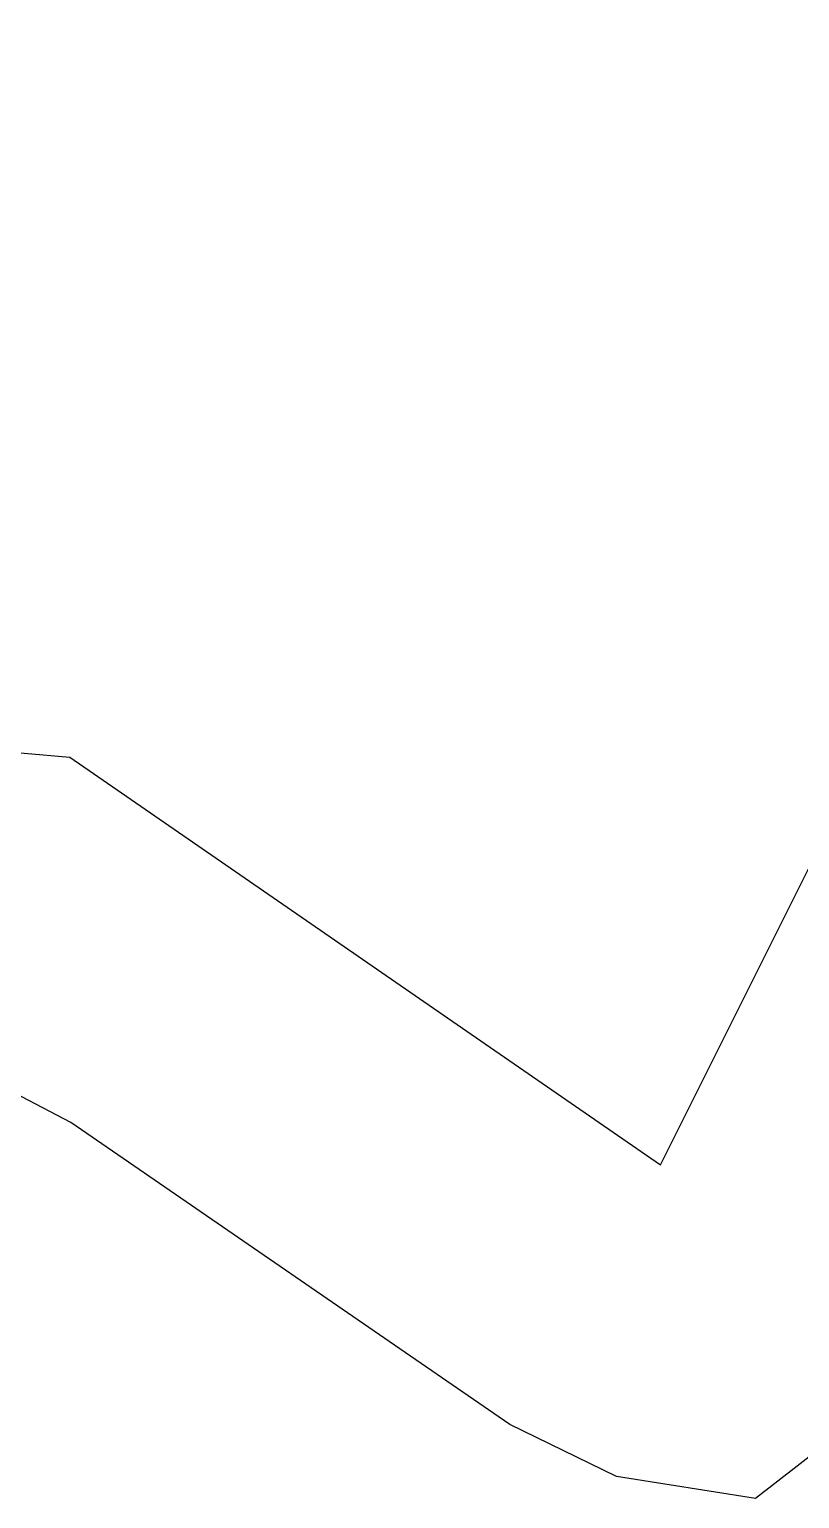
# Model space of a CAD drawing. Header units: inches. Extents: x 653559 to 669309, y 7245317 to 7256454.
# Drawn here: x 663289 to 663317.4, y 7254048.9 to 7254103 of the extents above; entities that cross this region are included whole.
import ezdxf

# ---------------------------------------------------------------- set-up
doc = ezdxf.new("R2010")
doc.units = ezdxf.units.IN
doc.header["$MEASUREMENT"] = 0
doc.layers.add('Cauce', color=5, linetype='Continuous')
doc.layers.add('Perimetral', color=190, linetype='Continuous')

msp = doc.modelspace()

# ---------------------------------------------------------------- linework, layer by layer
at = {"layer": 'Cauce', "color": 160, "transparency": 33554613}
for points in [[(663282.1, 7254076.96, 0), (663290.52, 7254076.23, 0), (663312.26, 7254061.21, 0), (663321.22, 7254079.14, 0), (663324.39, 7254083.39, 0), (663328.76, 7254086.89, 0), (663334.1, 7254089.33, 0), (663352.53, 7254095.78, 0), (663360.36, 7254100.01, 0), (663368.43, 7254106.13, 0), (663370.16, 7254114.98, 0), (663370.16, 7254124.52, 0), (663368.59, 7254138.01, 0), (663368.59, 7254151.25, 0), (663371.65, 7254154.93, 0), (663377.01, 7254155.67, 0), (663385.43, 7254155.67, 0), (663390.67, 7254152.31, 0), (663395.21, 7254145.93, 0), (663399.06, 7254131.51, 0), (663401.98, 7254128.22, 0), (663405.21, 7254125.62, 0)], [(663357.01, 7254085.66, 0), (663338.23, 7254079.08, 0), (663334.6, 7254077.42, 0), (663332.4, 7254075.66, 0), (663330.68, 7254073.35, 0), (663322.2, 7254056.2, 0), (663318.11, 7254050.75, 0), (663315.76, 7254048.92, 0), (663310.64, 7254049.73, 0), (663306.71, 7254051.65, 0), (663290.56, 7254062.77, 0), (663284.64, 7254065.86, 0)]]:
    msp.add_polyline3d(points, dxfattribs=at)
at = {"layer": 'Perimetral', "color": 200}
msp.add_polyline3d([(663357.01, 7254085.66, 0), (663338.23, 7254079.08, 0), (663334.6, 7254077.42, 0), (663332.4, 7254075.66, 0), (663330.68, 7254073.35, 0), (663322.2, 7254056.2, 0), (663318.11, 7254050.75, 0), (663315.76, 7254048.92, 0), (663310.64, 7254049.73, 0), (663306.71, 7254051.65, 0), (663290.56, 7254062.77, 0), (663284.64, 7254065.86, 0)], dxfattribs=at)

doc.saveas('drawing.dxf')
